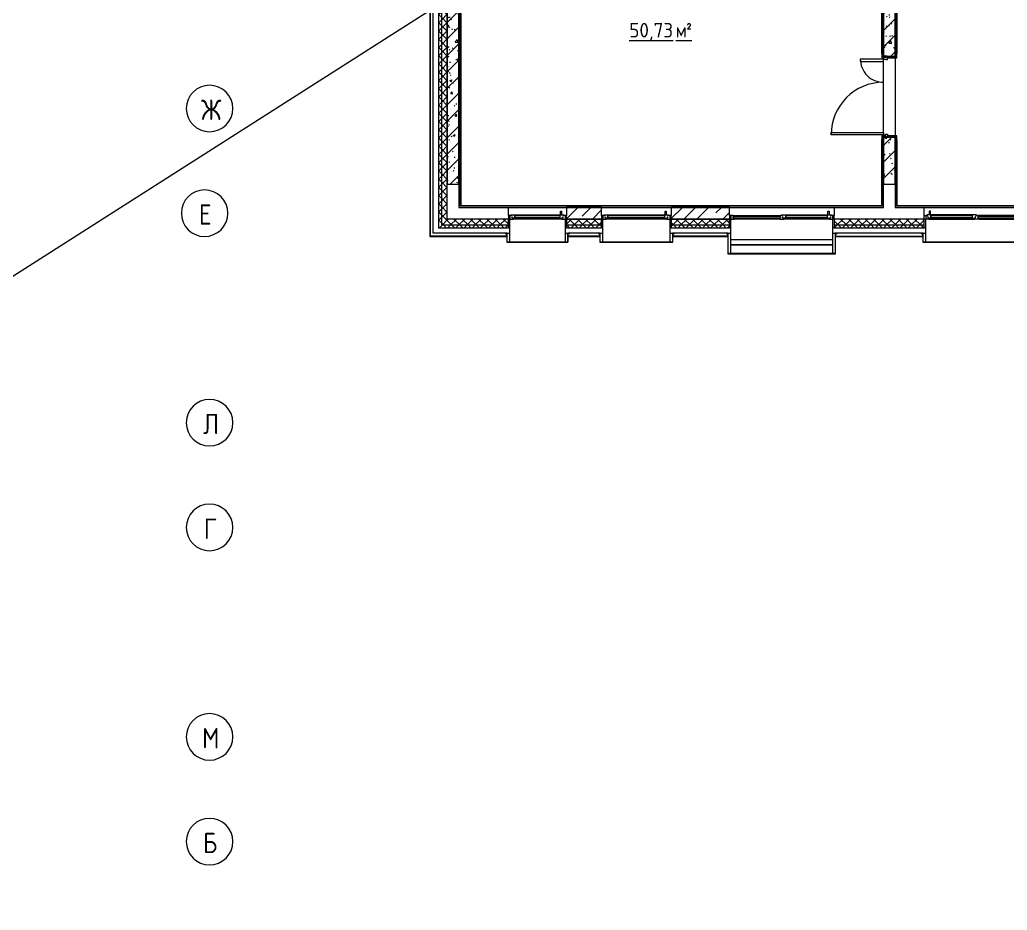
# Model space of a CAD drawing. Header units: millimetres. Extents: x -584918 to 2941280, y 3000189 to 4229862.
# Drawn here: x -477207 to -460229, y 3845430 to 3860735 of the extents above; entities that cross this region are included whole.
import ezdxf

# ---------------------------------------------------------------- set-up
doc = ezdxf.new("R2010")
doc.units = ezdxf.units.MM
doc.linetypes.add('ASVP_Невидимые', pattern=[5, 3, -2])
for name, color, linetype, lineweight in [('_ Окна', 7, 'Continuous', 0), ('Двери', 7, 'Continuous', 0), ('Марки помещений', 7, 'Continuous', 0), ('Обобщенные модели', 7, 'Continuous', 0), ('Ограждение', 7, 'Continuous', 0), ('Окна', 7, 'Continuous', 0), ('Оси', 7, 'Continuous', 0), ('Перекрытие', 7, 'Continuous', 0), ('Стены внутренние', 7, 'Continuous', 0), ('Стены наружные', 7, 'Continuous', 0), ('Стены несущие', 7, 'Continuous', 0), ('Стены отделка', 7, 'Continuous', 0), ('Стены перегородки', 7, 'Continuous', 0), ('Стены штриховка', 7, 'Continuous', 0), ('экспертиза ДУ', 1, 'Continuous', 0)]:
    doc.layers.add(name, color=color, linetype=linetype, lineweight=lineweight)
doc.styles.add('GOST Common', font='', dxfattribs={"width": 0.9, "height": 700})
doc.styles.add('GOST Common_2', font='', dxfattribs={"height": 500})
doc.styles.add('GOST Common_3', font='', dxfattribs={"width": 0.9, "height": 500})
doc.styles.get('GOST Common').set_extended_font_data('GOST Common')
doc.styles.get('GOST Common_2').set_extended_font_data('GOST Common')
doc.styles.get('GOST Common_3').set_extended_font_data('GOST Common')
pattern_1 = [(45, (-445536.98, 3844560.27), (-141.4214, 141.4214), [])]
pattern_2 = [(50, (-445536.98, 3844560.27), (364.368, -31.8783), [38.1, -419.1]), (355, (-445536.98, 3844560.27), (-70.486, 382.1133), [30.48, -335.28]), (100.451, (-445506.6, 3844557.6), (293.885, 350.2334), [32.38, -356.18]), (46.184, (-445537, 3844661.87), (542.1585, -84.086), [57.15, -628.65]), (96.636, (-445491.8, 3844654.86), (474.805, 494.855), [48.57, -534.27]), (351.184, (-445537, 3844661.87), (474.81, 494.85), [45.72, -502.92]), (21, (-445486.18, 3844636.47), (303.2285, -204.5305), [38.1, -419.1]), (326, (-445486.18, 3844636.47), (123.604, 368.376), [30.48, -335.28]), (71.451, (-445460.9, 3844619.42), (426.834, 163.8427), [32.38, -356.18]), (37.5, (-445536.98, 3844560.27), (6.17665, 169.11015), [16.764, -314.452, 16.764, -323.596, -336.55]), (37.5, (-445536.98, 3844560.27), (6.17665, 169.11015), [-671.576, 16.764, -319.786]), (7.5, (-445536.98, 3844560.27), (133.6389, 200.3615), [16.764, -177.292, 16.764, -306.832, -128.27]), (7.5, (-445536.98, 3844560.27), (133.6389, 200.3615), [-517.652, 16.764, -111.506]), (327.5, (-445650.27, 3844560.27), (271.1818, -11.45836), [16.764, -110.236, 16.764, -379.476, -525.78]), (327.5, (-445650.27, 3844560.27), (271.1818, -11.45836), [-523.24, 16.764, -509.016]), (317.5, (-445701.07, 3844560.27), (296.2585, 50.8528), [16.764, -148.336, 16.764, -246.38, -373.38]), (317.5, (-445701.07, 3844560.27), (296.2585, 50.8528), [-428.244, 16.764, -356.616])]
pattern_3 = [(45, (-445536.98, 3844560.27), (-235.7317, 235.7317), []), (45, (-445379.83, 3844560.27), (-235.7317, 235.7317), [])]
pattern_4 = [(45, (-445536.98, 3844560.27), (-70.71068, 70.71068), []), (135, (-445536.98, 3844560.27), (-70.71068, -70.71068), [])]

# ---------------------------------------------------------------- blocks, each defined once
blk = doc.blocks.new('ASVP_ДверьДеревянная_2 полотна - Межкомнатная 1300х2000h_полотна_ Г Л _1220 в свету_-7769643-АР Этаж 02')
at = {"layer": 'Двери', "linetype": 'ASVP_Невидимые', "lineweight": 18}
for p, q in [((-680, -30), (-700, -30)), ((-700, -30), (-700, -100)), ((-700, -100), (-680, -100)), ((-680, -100), (-680, -30)), ((680, -100), (680, -30)), ((680, -30), (700, -30)), ((700, -100), (680, -100)), ((700, -30), (700, -100))]:
    blk.add_line(p, q, dxfattribs=at)
at = {"layer": 'Двери', "lineweight": 18}
for p, q in [((-680, -30), (-680, -100)), ((-640, -30), (-680, -30)), ((-680, -100), (-650, -100)), ((-650, -100), (-650, -60)), ((-650, -60), (-640, -60)), ((-610, -100), (-650, -100)), ((-650, -100), (-650, -500)), ((-640, -60), (-640, -30)), ((-610, -500), (-610, -100)), ((610, -1000), (610, -100)), ((610, -100), (650, -100)), ((640, -30), (680, -30)), ((640, -60), (640, -30)), ((650, -60), (640, -60)), ((650, -100), (650, -60)), ((650, -100), (650, -1000)), ((680, -100), (650, -100)), ((680, -30), (680, -100)), ((-650, -500), (-610, -500)), ((650, -1000), (610, -1000))]:
    blk.add_line(p, q, dxfattribs=at)
at = {"layer": 'Двери'}
for centre, radius, start, end in [((-650, -100), 400, 270, 0), ((650, -100), 900, 180, 270)]:
    blk.add_arc(centre, radius, start, end, dxfattribs=at)
blk = doc.blocks.new('ASVP_НАЛИЧНИК МДФ_Двери - Наличник дверной МДФ-7488637-АР Этаж 02')
at = {"layer": 'Обобщенные модели'}
for p, q in [((-740, 5), (-740, 0)), ((-740, 0), (-681, 0)), ((-675, 10), (-735, 10)), ((-681, 1), (-680, 1)), ((-681, 0), (-681, 1)), ((-680, 1), (-680, -150)), ((-670, -150), (-670, 5)), ((670, 5), (670, -150)), ((735, 10), (675, 10)), ((680, 1), (681, 1)), ((680, -150), (680, 1)), ((681, 1), (681, 0)), ((681, 0), (740, 0)), ((740, 0), (740, 5))]:
    blk.add_line(p, q, dxfattribs=at)
for centre, start, end in [((-735, 5), 90, 180), ((-675, 5), 360, 90), ((675, 5), 90, 180), ((735, 5), 0, 90)]:
    blk.add_arc(centre, 5, start, end, dxfattribs=at)
blk = doc.blocks.new('ASVP_НАЛИЧНИК МДФ_Двери - Наличник дверной МДФ-V12-АР Этаж 02')
at = {"layer": 'Обобщенные модели'}
for p, q in [((-740, 5), (-740, 0)), ((-740, 0), (-681, 0)), ((-675, 10), (-735, 10)), ((-681, 1), (-680, 1)), ((-681, 0), (-681, 1)), ((-680, 1), (-680, -20)), ((-670, -20), (-670, 5)), ((670, 5), (670, -20)), ((735, 10), (675, 10)), ((680, 1), (681, 1)), ((680, -20), (680, 1)), ((681, 1), (681, 0)), ((681, 0), (740, 0)), ((740, 0), (740, 5))]:
    blk.add_line(p, q, dxfattribs=at)
for centre, start, end in [((-735, 5), 90, 180), ((-675, 5), 360, 90), ((675, 5), 90, 180), ((735, 5), 0, 90)]:
    blk.add_arc(centre, 5, start, end, dxfattribs=at)
blk = doc.blocks.new('Окно_ПВХ_2Створки_1Фрамуга-верх - ОП_2100_h_х1750_2ст1фр-7979835-АР Этаж 02')
at = {"layer": '_ Окна'}
for p, q in [((-819, 100), (-900, 100)), ((-900, 100), (-900, 40)), ((-900, 40), (-837, 40)), ((-875, 40), (-875, 100)), ((-855, 26), (-855, 40)), ((-770, 26), (-855, 26)), ((-837, 54), (-837, 86)), ((-837, 86), (-819, 86)), ((-819, 86), (-819, 100)), ((-770, 86), (-819, 86)), ((-788, 72), (-788, 40)), ((-770, 72), (-788, 72)), ((-788, 72), (-69, 72)), ((-788, 40), (-770, 40)), ((-788, 40), (-69, 40)), ((-770, 86), (-770, 72)), ((-770, 40), (-770, 26)), ((-87, 86), (-87, 72)), ((-87, 86), (-38, 86)), ((-87, 72), (-69, 72)), ((-87, 40), (-87, 26)), ((-69, 40), (-87, 40)), ((-2, 26), (-87, 26)), ((-69, 72), (-69, 40)), ((38, 100), (-38, 100)), ((-38, 100), (-38, 86)), ((-38, 86), (-20, 86)), ((-20, 86), (-20, 54)), ((-20, 40), (20, 40)), ((-2, 40), (-2, 26)), ((20, 54), (20, 86)), ((20, 86), (38, 86)), ((20, 54), (837, 54)), ((20, 54), (38, 54)), ((38, 40), (20, 40)), ((38, 86), (38, 100)), ((38, 86), (819, 86)), ((38, 54), (38, 40)), ((819, 100), (819, 86)), ((900, 100), (819, 100)), ((819, 86), (837, 86)), ((819, 54), (819, 40)), ((837, 54), (819, 54)), ((837, 40), (819, 40)), ((837, 86), (837, 54)), ((837, 40), (900, 40)), ((875, 40), (875, 100)), ((900, 40), (900, 100))]:
    blk.add_line(p, q, dxfattribs=at)
at = {"layer": 'Окна'}
for p, q in [((-819, 100), (-38, 100)), ((-814, -34), (-814, 26)), ((-794, 26), (-794, -34)), ((-770, 86), (-87, 86)), ((-87, 26), (-770, 26)), ((38, 100), (819, 100)), ((819, 40), (38, 40)), ((-794, -34), (-814, -34))]:
    blk.add_line(p, q, dxfattribs=at)
blk = doc.blocks.new('Окно_ПВХ_2Створки_1Фрамуга-верх - ОП_2100_h_х1750_2ст1фр-V84-АР Этаж 02')
at = {"layer": '_ Окна'}
for p, q in [((-900, -40), (-837, -40)), ((-900, -100), (-900, -40)), ((-819, -100), (-900, -100)), ((-875, -40), (-875, -100)), ((-855, -26), (-855, -40)), ((-770, -26), (-855, -26)), ((-837, -54), (-837, -86)), ((-837, -86), (-819, -86)), ((-819, -86), (-819, -100)), ((-770, -86), (-819, -86)), ((-788, -40), (-770, -40)), ((-788, -72), (-788, -40)), ((-788, -40), (-69, -40)), ((-770, -72), (-788, -72)), ((-788, -72), (-69, -72)), ((-770, -40), (-770, -26)), ((-770, -86), (-770, -72)), ((-2, -26), (-87, -26)), ((-87, -40), (-87, -26)), ((-69, -40), (-87, -40)), ((-87, -72), (-69, -72)), ((-87, -86), (-87, -72)), ((-87, -86), (-38, -86)), ((-69, -72), (-69, -40)), ((-38, -86), (-20, -86)), ((-38, -100), (-38, -86)), ((38, -100), (-38, -100)), ((-20, -40), (20, -40)), ((-20, -86), (-20, -54)), ((-2, -40), (-2, -26)), ((38, -40), (20, -40)), ((20, -54), (20, -86)), ((20, -54), (837, -54)), ((20, -54), (38, -54)), ((20, -86), (38, -86)), ((38, -54), (38, -40)), ((38, -86), (38, -100)), ((38, -86), (819, -86)), ((837, -40), (819, -40)), ((819, -54), (819, -40)), ((837, -54), (819, -54)), ((819, -86), (837, -86)), ((819, -100), (819, -86)), ((900, -100), (819, -100)), ((837, -40), (900, -40)), ((837, -86), (837, -54)), ((875, -40), (875, -100)), ((900, -40), (900, -100))]:
    blk.add_line(p, q, dxfattribs=at)
at = {"layer": 'Окна'}
for p, q in [((-794, 34), (-814, 34)), ((-814, 34), (-814, -26)), ((-794, -26), (-794, 34)), ((-819, -100), (-38, -100)), ((-87, -26), (-770, -26)), ((-770, -86), (-87, -86)), ((819, -40), (38, -40)), ((38, -100), (819, -100))]:
    blk.add_line(p, q, dxfattribs=at)
blk = doc.blocks.new('Окно_ПВХ_1Створка_1Фрамуга-верх - ОП_2100_h_х950_1ст1фр-V85-АР Этаж 02')
at = {"layer": '_ Окна'}
for p, q in [((-419, 100), (-500, 100)), ((-500, 100), (-500, 40)), ((-500, 40), (-437, 40)), ((-475, 40), (-475, 100)), ((-455, 26), (-455, 40)), ((-370, 26), (-455, 26)), ((-437, 54), (-437, 86)), ((-437, 86), (-419, 86)), ((-419, 86), (-419, 100)), ((-370, 86), (-419, 86)), ((-388, 72), (-388, 40)), ((-370, 72), (-388, 72)), ((-388, 72), (388, 72)), ((-388, 40), (-370, 40)), ((-388, 40), (388, 40)), ((-370, 86), (-370, 72)), ((-370, 40), (-370, 26)), ((370, 86), (370, 72)), ((370, 86), (419, 86)), ((370, 72), (388, 72)), ((370, 40), (370, 26)), ((388, 40), (370, 40)), ((455, 26), (370, 26)), ((388, 72), (388, 40)), ((419, 100), (419, 86)), ((500, 100), (419, 100)), ((419, 86), (437, 86)), ((437, 86), (437, 54)), ((437, 40), (500, 40)), ((455, 40), (455, 26)), ((475, 40), (475, 100)), ((500, 40), (500, 100))]:
    blk.add_line(p, q, dxfattribs=at)
at = {"layer": 'Окна'}
for p, q in [((-419, 100), (419, 100)), ((-414, -34), (-414, 26)), ((-394, 26), (-394, -34)), ((-370, 86), (370, 86)), ((370, 26), (-370, 26)), ((-394, -34), (-414, -34))]:
    blk.add_line(p, q, dxfattribs=at)
blk = doc.blocks.new('Окно_ПВХ_1Створка_1Фрамуга-верх - ОП_2100_h_х1150_1ст1фр-V86-АР Этаж 02')
at = {"layer": '_ Окна'}
for p, q in [((-519, 100), (-600, 100)), ((-600, 100), (-600, 40)), ((-600, 40), (-537, 40)), ((-575, 40), (-575, 100)), ((-555, 26), (-555, 40)), ((-470, 26), (-555, 26)), ((-537, 54), (-537, 86)), ((-537, 86), (-519, 86)), ((-519, 86), (-519, 100)), ((-470, 86), (-519, 86)), ((-488, 72), (-488, 40)), ((-470, 72), (-488, 72)), ((-488, 72), (488, 72)), ((-488, 40), (-470, 40)), ((-488, 40), (488, 40)), ((-470, 86), (-470, 72)), ((-470, 40), (-470, 26)), ((470, 86), (470, 72)), ((470, 86), (519, 86)), ((470, 72), (488, 72)), ((470, 40), (470, 26)), ((488, 40), (470, 40)), ((555, 26), (470, 26)), ((488, 72), (488, 40)), ((519, 100), (519, 86)), ((600, 100), (519, 100)), ((519, 86), (537, 86)), ((537, 86), (537, 54)), ((537, 40), (600, 40)), ((555, 40), (555, 26)), ((575, 40), (575, 100)), ((600, 40), (600, 100))]:
    blk.add_line(p, q, dxfattribs=at)
at = {"layer": 'Окна'}
for p, q in [((-519, 100), (519, 100)), ((-514, -34), (-514, 26)), ((-494, 26), (-494, -34)), ((-470, 86), (470, 86)), ((470, 26), (-470, 26)), ((-494, -34), (-514, -34))]:
    blk.add_line(p, q, dxfattribs=at)
blk = doc.blocks.new('Откос с зашивкой _верх_низ_ - Откос-7920943-АР Этаж 02')
at = {"layer": 'Обобщенные модели'}
for p, q in [((-880, 300), (-880, -100)), ((-875, -100), (-875, 300)), ((875, 300), (875, -100)), ((880, -100), (880, 300)), ((-920, 55), (-955, 55)), ((-955, 55), (-955, 50)), ((-955, 50), (-925, 50)), ((-925, 50), (-925, -100)), ((-920, -95), (-920, 55)), ((-920, 55), (-880, 55)), ((880, 55), (920, 55)), ((955, 55), (920, 55)), ((920, 55), (920, -95)), ((925, -100), (925, 50)), ((925, 50), (955, 50)), ((955, 50), (955, 55)), ((-925, -100), (-875, -100)), ((-875, -95), (-920, -95)), ((-880, -100), (-875, -100)), ((-875, -100), (-875, -95)), ((-875, -100), (875, -100)), ((875, -100), (-875, -100)), ((920, -95), (875, -95)), ((875, -95), (875, -100)), ((875, -100), (880, -100)), ((875, -100), (925, -100))]:
    blk.add_line(p, q, dxfattribs=at)
blk = doc.blocks.new('Откос с зашивкой _верх_низ_ - Откос-7944822-АР Этаж 02')
at = {"layer": 'Обобщенные модели'}
for p, q in [((-880, 300), (-880, -300)), ((-875, -300), (-875, 300)), ((875, 300), (875, -300)), ((880, -300), (880, 300)), ((-920, 55), (-955, 55)), ((-955, 55), (-955, 50)), ((-955, 50), (-925, 50)), ((-925, 50), (-925, -300)), ((-920, -295), (-920, 55)), ((-920, 55), (-880, 55)), ((880, 55), (920, 55)), ((955, 55), (920, 55)), ((920, 55), (920, -295)), ((925, -300), (925, 50)), ((925, 50), (955, 50)), ((955, 50), (955, 55)), ((-875, -50), (875, -50)), ((-925, -300), (-875, -300)), ((-875, -295), (-920, -295)), ((-880, -300), (-875, -300)), ((-875, -300), (-875, -295)), ((875, -295), (-875, -295)), ((-875, -300), (875, -300)), ((875, -300), (-875, -300)), ((920, -295), (875, -295)), ((875, -295), (875, -300)), ((875, -300), (880, -300)), ((875, -300), (925, -300))]:
    blk.add_line(p, q, dxfattribs=at)
blk = doc.blocks.new('Откос с зашивкой _верх_низ_ - Откос-V88-АР Этаж 02')
at = {"layer": 'Обобщенные модели'}
for p, q in [((-480, 300), (-480, -100)), ((-475, -100), (-475, 300)), ((475, 300), (475, -100)), ((480, -100), (480, 300)), ((-520, 55), (-555, 55)), ((-555, 55), (-555, 50)), ((-555, 50), (-525, 50)), ((-525, 50), (-525, -100)), ((-520, -95), (-520, 55)), ((-520, 55), (-480, 55)), ((480, 55), (520, 55)), ((555, 55), (520, 55)), ((520, 55), (520, -95)), ((525, -100), (525, 50)), ((525, 50), (555, 50)), ((555, 50), (555, 55)), ((-525, -100), (-475, -100)), ((-475, -95), (-520, -95)), ((-480, -100), (-475, -100)), ((-475, -100), (-475, -95)), ((-475, -100), (475, -100)), ((475, -100), (-475, -100)), ((520, -95), (475, -95)), ((475, -95), (475, -100)), ((475, -100), (480, -100)), ((475, -100), (525, -100))]:
    blk.add_line(p, q, dxfattribs=at)
blk = doc.blocks.new('Откос с зашивкой _верх_низ_ - Откос-7944814-АР Этаж 02')
at = {"layer": 'Обобщенные модели'}
for p, q in [((-580, 300), (-580, -100)), ((-575, -100), (-575, 300)), ((575, 300), (575, -100)), ((580, -100), (580, 300)), ((-620, 55), (-655, 55)), ((-655, 55), (-655, 50)), ((-655, 50), (-625, 50)), ((-625, 50), (-625, -100)), ((-620, -95), (-620, 55)), ((-620, 55), (-580, 55)), ((580, 55), (620, 55)), ((655, 55), (620, 55)), ((620, 55), (620, -95)), ((625, -100), (625, 50)), ((625, 50), (655, 50)), ((655, 50), (655, 55)), ((-625, -100), (-575, -100)), ((-575, -95), (-620, -95)), ((-580, -100), (-575, -100)), ((-575, -100), (-575, -95)), ((-575, -100), (575, -100)), ((575, -100), (-575, -100)), ((620, -95), (575, -95)), ((575, -95), (575, -100)), ((575, -100), (580, -100)), ((575, -100), (625, -100))]:
    blk.add_line(p, q, dxfattribs=at)
blk = doc.blocks.new('Ограждение 25 - Ограждение 1-7952486-АР Этаж 02')
at = {"layer": 'Ограждение'}
for p, q in [((-19444, 12309), (-17694, 12309)), ((-17694, 12299), (-19444, 12299))]:
    blk.add_line(p, q, dxfattribs=at)
blk = doc.blocks.new('Ось сетки - Круг_Ø8 мм-6577-АР Этаж 02')
at = {"layer": 'Оси'}
for start, end in [(360, 180), (180, 360)]:
    blk.add_arc((0, 0), 4, start, end, dxfattribs=at)

msp = doc.modelspace()

# ---------------------------------------------------------------- hatches: boundary and pattern name
at = {"layer": 'Стены внутренние'}
h = msp.add_hatch(dxfattribs=at)
h.set_pattern_fill('FP_1', color=256, style=0, pattern_type=2)
h.set_pattern_definition(pattern_1)
h.paths.add_polyline_path([(-462156.082, 3857909.598), (-462156.082, 3858709.598), (-462356.082, 3858709.598), (-462356.082, 3857909.598)])
h.paths.add_polyline_path([(-462156.082, 3860109.598), (-462156.082, 3864059.598), (-462356.082, 3864059.598), (-462356.082, 3860109.598), (-462286.082, 3860109.598)])
h = msp.add_hatch(dxfattribs=at)
h.set_pattern_fill('FP_2', color=256, style=0, pattern_type=2)
h.set_pattern_definition(pattern_2)
h.paths.add_polyline_path([(-462156.082, 3857909.598), (-462156.082, 3858709.598), (-462356.082, 3858709.598), (-462356.082, 3857909.598)])
h.paths.add_polyline_path([(-462156.082, 3860109.598), (-462156.082, 3864059.598), (-462356.082, 3864059.598), (-462356.082, 3860109.598), (-462286.082, 3860109.598)])
h = msp.add_hatch(dxfattribs=at)
h.set_pattern_fill('FP_8', color=256, style=0, pattern_type=2)
h.set_pattern_definition([(45, (-445536.98, 3844560.27), (-224.5064, 224.5064), []), (45, (-445312.48, 3844560.27), (-224.5064, 224.5064), [396.875, -79.375, 3.353, -76.022])])
h.paths.add_polyline_path([(-465036.658, 3857309.598), (-465006.082, 3857309.598), (-465006.082, 3857509.598), (-466006.082, 3857509.598), (-466006.082, 3857309.598), (-466002.533, 3857309.598)])
h.paths.add_polyline_path([(-467206.082, 3857309.598), (-467206.082, 3857509.598), (-467806.082, 3857509.598), (-467806.082, 3857309.598), (-467451.346, 3857309.598)])
at = {"layer": 'Стены наружные'}
h = msp.add_hatch(dxfattribs=at)
h.set_pattern_fill('FP_36', color=256, style=0, pattern_type=2)
h.set_pattern_definition(pattern_4)
h.paths.add_polyline_path([(-469856.082, 3857209.598), (-469856.082, 3870459.598), (-469956.082, 3870459.598), (-469956.082, 3857209.598), (-469866.034, 3857209.598)])
h.paths.add_polyline_path([(-469956.082, 3871659.598), (-469856.082, 3871659.598), (-469856.145, 3872859.598), (-469956.082, 3872859.598), (-469956.082, 3872686.993)])
h.paths.add_polyline_path([(-469856.145, 3874059.598), (-469856.082, 3874059.598), (-469856.145, 3875259.598), (-469956.082, 3875259.598), (-469956.082, 3874059.598), (-469866.034, 3874059.598)])
h.paths.add_polyline_path([(-469866.034, 3876459.598), (-469856.082, 3876459.598), (-469856.082, 3877246.53), (-469956.082, 3876998.381), (-469956.082, 3876459.598)])
h = msp.add_hatch(dxfattribs=at)
h.set_pattern_fill('FP_36', color=256, style=0, pattern_type=2)
h.set_pattern_definition(pattern_4)
h.paths.add_polyline_path([(-470006.082, 3857159.598), (-469956.082, 3857159.598), (-469956.082, 3870459.598), (-470006.082, 3870459.598), (-470006.082, 3858231.063)])
h.paths.add_polyline_path([(-469956.082, 3871659.598), (-469956.082, 3872859.598), (-470006.082, 3872859.598), (-470006.082, 3871659.598)])
h.paths.add_polyline_path([(-470006.082, 3874059.598), (-469956.082, 3874059.598), (-469956.082, 3875259.598), (-470006.082, 3875259.598)])
h.paths.add_polyline_path([(-470006.082, 3876459.598), (-469956.082, 3876459.598), (-469956.082, 3877132.151), (-470006.082, 3877008.077), (-470006.082, 3876484.598)])
h = msp.add_hatch(dxfattribs=at)
h.set_pattern_fill('FP_17', color=256, style=0, pattern_type=2)
h.set_pattern_definition(pattern_3)
h.paths.add_polyline_path([(-470156.082, 3857009.598), (-470148.082, 3857009.598), (-470148.082, 3870434.598), (-470156.082, 3870434.598), (-470156.082, 3857067.598)])
h = msp.add_hatch(dxfattribs=at)
h.set_pattern_fill('FP_1', color=256, style=0, pattern_type=2)
h.set_pattern_definition(pattern_1)
h.paths.add_polyline_path([(-469656.082, 3857909.598), (-469656.082, 3864159.598), (-469856.082, 3864159.598), (-469856.082, 3857909.598)])
h = msp.add_hatch(dxfattribs=at)
h.set_pattern_fill('FP_2', color=256, style=0, pattern_type=2)
h.set_pattern_definition(pattern_2)
h.paths.add_polyline_path([(-469656.082, 3857909.598), (-469656.082, 3864159.598), (-469856.082, 3864159.598), (-469856.082, 3857909.598)])
h = msp.add_hatch(dxfattribs=at)
h.set_pattern_fill('FP_36', color=256, style=0, pattern_type=2)
h.set_pattern_definition(pattern_4)
h.paths.add_polyline_path([(-456756.082, 3857159.598), (-456606.082, 3857159.598), (-456606.082, 3857209.598), (-457456.082, 3857209.598), (-457456.082, 3857159.598), (-457309.656, 3857159.598)])
h.paths.add_polyline_path([(-458681.082, 3857159.598), (-458656.082, 3857159.598), (-458656.082, 3857209.598), (-459856.082, 3857209.598), (-459856.082, 3857159.598), (-459241.406, 3857159.598)])
h.paths.add_polyline_path([(-461676.082, 3857159.598), (-461656.082, 3857159.598), (-461656.082, 3857209.598), (-463206.082, 3857209.598), (-463206.082, 3857159.598), (-462139.032, 3857159.598)])
h.paths.add_polyline_path([(-465006.082, 3857159.598), (-465006.082, 3857209.598), (-466006.082, 3857209.598), (-466006.082, 3857159.598), (-465036.658, 3857159.598)])
h.paths.add_polyline_path([(-467206.082, 3857159.598), (-467206.082, 3857209.598), (-467806.082, 3857209.598), (-467806.082, 3857159.598), (-467451.346, 3857159.598)])
h.paths.add_polyline_path([(-468831.082, 3857159.598), (-468806.082, 3857159.598), (-468806.082, 3857209.598), (-469956.082, 3857209.598), (-469955.894, 3857159.598), (-468900.159, 3857159.598)])
h = msp.add_hatch(dxfattribs=at)
h.set_pattern_fill('FP_36', color=256, style=0, pattern_type=2)
h.set_pattern_definition(pattern_4)
h.paths.add_polyline_path([(-457436.082, 3857209.598), (-456556.082, 3857209.598), (-456556.082, 3857309.598), (-457456.082, 3857309.598), (-457456.082, 3857209.598)])
h.paths.add_polyline_path([(-459241.406, 3857209.598), (-458656.082, 3857209.598), (-458656.082, 3857309.598), (-459856.082, 3857309.598), (-459856.082, 3857209.598), (-459836.082, 3857209.598)])
h.paths.add_polyline_path([(-462356.082, 3857209.598), (-461656.082, 3857209.598), (-461656.082, 3857309.598), (-463206.082, 3857309.598), (-463206.082, 3857209.598), (-463104.907, 3857209.598)])
h.paths.add_polyline_path([(-465036.658, 3857209.598), (-465006.082, 3857209.598), (-465006.082, 3857309.598), (-466006.082, 3857309.598), (-466006.082, 3857209.598), (-466002.533, 3857209.598)])
h.paths.add_polyline_path([(-467806.082, 3857209.598), (-467206.082, 3857209.598), (-467206.082, 3857309.598), (-467806.082, 3857309.598)])
h.paths.add_polyline_path([(-469856.082, 3857209.598), (-468806.082, 3857209.598), (-468806.082, 3857309.598), (-469856.082, 3857309.598)])
h = msp.add_hatch(dxfattribs=at)
h.set_pattern_fill('FP_17', color=256, style=0, pattern_type=2)
h.set_pattern_definition(pattern_3)
h.paths.add_polyline_path([(-468831.082, 3857009.598), (-468831.082, 3857017.598), (-470148.082, 3857017.598), (-470148.082, 3857009.598), (-468900.159, 3857009.598)])
h = msp.add_hatch(dxfattribs=at)
h.set_pattern_fill('FP_17', color=256, style=0, pattern_type=2)
h.set_pattern_definition(pattern_3)
h.paths.add_polyline_path([(-467781.082, 3857009.598), (-467231.082, 3857009.598), (-467231.082, 3857017.598), (-467781.082, 3857017.598)])
h = msp.add_hatch(dxfattribs=at)
h.set_pattern_fill('FP_17', color=256, style=0, pattern_type=2)
h.set_pattern_definition(pattern_3)
h.paths.add_polyline_path([(-465031.082, 3857009.598), (-465031.082, 3857017.598), (-465981.082, 3857017.598), (-465981.082, 3857009.598), (-465036.658, 3857009.598)])
h = msp.add_hatch(dxfattribs=at)
h.set_pattern_fill('FP_17', color=256, style=0, pattern_type=2)
h.set_pattern_definition(pattern_3)
h.paths.add_polyline_path([(-462356.082, 3857009.598), (-461681.082, 3857009.598), (-461681.082, 3857017.598), (-463181.082, 3857017.598), (-463181.082, 3857009.598), (-463104.907, 3857009.598)])

# ---------------------------------------------------------------- linework, layer by layer
at = {"layer": 'Перекрытие'}
for p, q in [((-462156.082, 3860109.598), (-462156.082, 3860089.598)), ((-462156.082, 3860079.598), (-462156.082, 3858739.598)), ((-462356.082, 3858799.598), (-462356.082, 3860019.598)), ((-462156.082, 3858729.598), (-462156.082, 3858709.598))]:
    msp.add_line(p, q, dxfattribs=at)
at = {"layer": 'Стены внутренние'}
for p, q in [((-462126.082, 3864739.598), (-462126.082, 3860149.598)), ((-469626.082, 3864509.598), (-469626.082, 3857539.598)), ((-462386.082, 3860149.598), (-462386.082, 3864479.598)), ((-462386.082, 3860149.598), (-462381.082, 3860149.598)), ((-462126.082, 3860149.598), (-462131.082, 3860149.598)), ((-462386.082, 3857539.598), (-462386.082, 3858669.598)), ((-462386.082, 3858669.598), (-462381.082, 3858669.598)), ((-462126.082, 3858669.598), (-462131.082, 3858669.598)), ((-462126.082, 3858669.598), (-462126.082, 3857539.598)), ((-469626.082, 3857539.598), (-462386.082, 3857539.598)), ((-462126.082, 3857539.598), (-456486.082, 3857539.598)), ((-468806.082, 3857369.598), (-468806.082, 3857509.598)), ((-463206.082, 3857509.598), (-463206.082, 3857369.598)), ((-461656.082, 3857369.598), (-461656.082, 3857509.598))]:
    msp.add_line(p, q, dxfattribs=at)
at = {"layer": 'Стены наружные'}
for p, q in [((-468831.082, 3857067.598), (-468786.082, 3857067.598)), ((-468786.082, 3857159.598), (-468806.082, 3857159.598)), ((-467806.082, 3857159.598), (-467826.082, 3857159.598)), ((-467826.082, 3857067.598), (-467781.082, 3857067.598)), ((-467231.082, 3857067.598), (-467186.082, 3857067.598)), ((-467186.082, 3857159.598), (-467206.082, 3857159.598)), ((-466006.082, 3857159.598), (-466026.082, 3857159.598)), ((-466026.082, 3857067.598), (-465981.082, 3857067.598)), ((-464986.082, 3857159.598), (-465006.082, 3857159.598)), ((-463206.082, 3857159.598), (-463226.082, 3857159.598)), ((-461681.082, 3857067.598), (-461636.082, 3857067.598)), ((-461636.082, 3857159.598), (-461656.082, 3857159.598))]:
    msp.add_line(p, q, dxfattribs=at)
at = {"layer": 'Стены несущие'}
for p, q in [((-469856.082, 3864159.598), (-469856.082, 3857909.598)), ((-469656.082, 3857909.598), (-469656.082, 3864159.598)), ((-462356.082, 3864059.598), (-462356.082, 3860109.598)), ((-462156.082, 3860109.598), (-462156.082, 3864059.598)), ((-462286.082, 3860109.598), (-462156.082, 3860109.598)), ((-462356.082, 3858709.598), (-462356.082, 3857909.598)), ((-462156.082, 3858709.598), (-462286.082, 3858709.598)), ((-462156.082, 3857909.598), (-462156.082, 3858709.598)), ((-469856.082, 3857909.598), (-469656.082, 3857909.598)), ((-462356.082, 3857909.598), (-462156.082, 3857909.598)), ((-467206.082, 3857509.598), (-467806.082, 3857509.598)), ((-467806.082, 3857509.598), (-467806.082, 3857369.598)), ((-467206.082, 3857369.598), (-467206.082, 3857509.598)), ((-465006.082, 3857509.598), (-466006.082, 3857509.598)), ((-466006.082, 3857509.598), (-466006.082, 3857369.598)), ((-465006.082, 3857369.598), (-465006.082, 3857509.598)), ((-467806.082, 3857309.598), (-467206.082, 3857309.598)), ((-467206.082, 3857309.598), (-467806.082, 3857309.598)), ((-466006.082, 3857309.598), (-465006.082, 3857309.598)), ((-465006.082, 3857309.598), (-466006.082, 3857309.598))]:
    msp.add_line(p, q, dxfattribs=at)
at = {"layer": 'Стены отделка'}
for p, q in [((-470156.082, 3870434.598), (-470156.082, 3857009.598)), ((-470098.082, 3857067.598), (-470098.082, 3870434.598)), ((-462136.082, 3860109.598), (-462136.082, 3864729.598)), ((-469656.082, 3864509.598), (-469656.082, 3857509.598)), ((-469636.082, 3857529.598), (-469636.082, 3864509.598)), ((-462376.082, 3864489.598), (-462376.082, 3860109.598)), ((-462376.082, 3860109.598), (-462356.082, 3860109.598)), ((-462156.082, 3860109.598), (-462136.082, 3860109.598)), ((-462356.082, 3858709.598), (-462376.082, 3858709.598)), ((-462376.082, 3858709.598), (-462376.082, 3857529.598)), ((-462136.082, 3858709.598), (-462156.082, 3858709.598)), ((-462136.082, 3857529.598), (-462136.082, 3858709.598)), ((-462356.082, 3857509.598), (-462356.082, 3857909.598)), ((-462156.082, 3857909.598), (-462156.082, 3857509.598)), ((-462376.082, 3857529.598), (-469636.082, 3857529.598)), ((-456476.082, 3857529.598), (-462136.082, 3857529.598)), ((-469656.082, 3857509.598), (-462356.082, 3857509.598)), ((-462156.082, 3857509.598), (-456456.082, 3857509.598)), ((-468831.082, 3857067.598), (-470098.082, 3857067.598)), ((-468831.082, 3857009.598), (-468831.082, 3857067.598)), ((-467231.082, 3857067.598), (-467781.082, 3857067.598)), ((-467781.082, 3857067.598), (-467781.082, 3857009.598)), ((-467231.082, 3857009.598), (-467231.082, 3857067.598)), ((-465031.082, 3857067.598), (-465981.082, 3857067.598)), ((-465981.082, 3857067.598), (-465981.082, 3857009.598)), ((-465031.082, 3857009.598), (-465031.082, 3857067.598)), ((-461681.082, 3857067.598), (-463181.082, 3857067.598)), ((-463181.082, 3857067.598), (-463181.082, 3857009.598)), ((-461681.082, 3857009.598), (-461681.082, 3857067.598)), ((-470156.082, 3857009.598), (-468831.082, 3857009.598)), ((-467781.082, 3857009.598), (-467231.082, 3857009.598)), ((-465981.082, 3857009.598), (-465031.082, 3857009.598)), ((-463181.082, 3857009.598), (-461681.082, 3857009.598))]:
    msp.add_line(p, q, dxfattribs=at)
at = {"layer": 'Стены перегородки'}
for p, q in [((-470006.082, 3870459.598), (-470006.082, 3857159.598)), ((-469856.082, 3857309.598), (-469856.082, 3870459.598)), ((-468806.082, 3857309.598), (-469856.082, 3857309.598)), ((-468806.082, 3857159.598), (-468806.082, 3857309.598)), ((-467806.082, 3857309.598), (-467806.082, 3857159.598)), ((-467206.082, 3857159.598), (-467206.082, 3857309.598)), ((-466006.082, 3857309.598), (-466006.082, 3857159.598)), ((-465006.082, 3857159.598), (-465006.082, 3857309.598)), ((-461656.082, 3857309.598), (-463206.082, 3857309.598)), ((-463206.082, 3857309.598), (-463206.082, 3857159.598)), ((-461656.082, 3857159.598), (-461656.082, 3857309.598)), ((-470006.082, 3857159.598), (-468806.082, 3857159.598)), ((-467806.082, 3857159.598), (-467206.082, 3857159.598)), ((-466006.082, 3857159.598), (-465006.082, 3857159.598)), ((-463206.082, 3857159.598), (-461656.082, 3857159.598))]:
    msp.add_line(p, q, dxfattribs=at)
at = {"layer": 'Стены штриховка'}
for p, q in [((-470148.082, 3870434.598), (-470148.082, 3857017.598)), ((-469956.082, 3870459.598), (-469956.082, 3857209.598)), ((-469956.082, 3857209.598), (-468806.082, 3857209.598)), ((-467806.082, 3857209.598), (-467206.082, 3857209.598)), ((-466006.082, 3857209.598), (-465006.082, 3857209.598)), ((-463206.082, 3857209.598), (-461656.082, 3857209.598)), ((-468831.082, 3857017.598), (-470148.082, 3857017.598)), ((-467231.082, 3857017.598), (-467781.082, 3857017.598)), ((-465031.082, 3857017.598), (-465981.082, 3857017.598)), ((-463181.082, 3857017.598), (-461681.082, 3857017.598))]:
    msp.add_line(p, q, dxfattribs=at)
at = {"layer": 'экспертиза ДУ'}
msp.add_lwpolyline([(-531200.006, 3821992.029), (-449872.615, 3873826.916)], dxfattribs=at)

# ---------------------------------------------------------------- block references
at = {"layer": 'Двери', "rotation": 270.0000000000001}
msp.add_blockref('ASVP_ДверьДеревянная_2 полотна - Межкомнатная 1300х2000h_полотна_ Г Л _1220 в свету_-7769643-АР Этаж 02', (-462256.082, 3859409.598), dxfattribs=at)
at = {"layer": 'Обобщенные модели'}
for name, p, rotation in [('ASVP_НАЛИЧНИК МДФ_Двери - Наличник дверной МДФ-V12-АР Этаж 02', (-462376.082, 3859409.598), 90.00000000000027), ('ASVP_НАЛИЧНИК МДФ_Двери - Наличник дверной МДФ-7488637-АР Этаж 02', (-462136.082, 3859409.598), 270.0000000000001)]:
    msp.add_blockref(name, p, dxfattribs=dict(at, rotation=rotation))
for name, p in [('Откос с зашивкой _верх_низ_ - Откос-V88-АР Этаж 02', (-468306.082, 3857009.598)), ('Откос с зашивкой _верх_низ_ - Откос-7944814-АР Этаж 02', (-466606.082, 3857009.598)), ('Откос с зашивкой _верх_низ_ - Откос-7944822-АР Этаж 02', (-464106.082, 3857009.598)), ('Откос с зашивкой _верх_низ_ - Откос-7920943-АР Этаж 02', (-460756.082, 3857009.598))]:
    msp.add_blockref(name, p, dxfattribs=at)
at = {"layer": 'Ограждение'}
msp.add_blockref('Ограждение 25 - Ограждение 1-7952486-АР Этаж 02', (-445536.981, 3844560.265), dxfattribs=at)
at = {"layer": 'Окна', "rotation": 180}
for name, p in [('Окно_ПВХ_1Створка_1Фрамуга-верх - ОП_2100_h_х950_1ст1фр-V85-АР Этаж 02', (-468306.082, 3857409.598)), ('Окно_ПВХ_1Створка_1Фрамуга-верх - ОП_2100_h_х1150_1ст1фр-V86-АР Этаж 02', (-466606.082, 3857409.598)), ('Окно_ПВХ_2Створки_1Фрамуга-верх - ОП_2100_h_х1750_2ст1фр-7979835-АР Этаж 02', (-464106.082, 3857409.598))]:
    msp.add_blockref(name, p, dxfattribs=at)
at = {"layer": 'Окна'}
msp.add_blockref('Окно_ПВХ_2Створки_1Фрамуга-верх - ОП_2100_h_х1750_2ст1фр-V84-АР Этаж 02', (-460756.082, 3857409.598), dxfattribs=at)
at = {"layer": 'Оси', "xscale": 99.99999999999993, "yscale": 99.99999999999993, "zscale": 99.99999999999993, "rotation": 269.9999999999994}
for p in [(-473942.973, 3859209.598), (-474028.662, 3857409.598), (-473942.973, 3853809.598), (-473942.973, 3852009.598), (-473942.973, 3848409.598), (-473942.973, 3846609.598)]:
    msp.add_blockref('Ось сетки - Круг_Ø8 мм-6577-АР Этаж 02', p, dxfattribs=at)

# ---------------------------------------------------------------- texts
at = {"layer": 'Марки помещений', "char_height": 250, "attachment_point": 1}
for s, insert, width, style in [('\\L50,73 ', (-466726.634, 3860680.757), 966.83512, 'GOST Common_2'), ('\\L\\fGOST Common|b0|i0|c204|p34|;\\W.9;\\Lм', (-465928.915, 3860680.757), 216.45562, 'GOST Common_2'), ('\\L\\fGOST Common|b0|i0|c238|p34|;\\W.9;\\L²', (-465750.321, 3860680.757), 165.94931, 'GOST Common_3')]:
    msp.add_mtext(s, dxfattribs=dict(at, insert=insert, width=width, style=style))
at = {"layer": 'Оси', "char_height": 350, "attachment_point": 1, "style": 'GOST Common'}
for s, insert, width in [('\\fGOST Common|b0|i0|c204|p34|;\\W.9;Ж', (-474089.146, 3859362.185), 389.62012), ('\\fGOST Common|b0|i0|c204|p34|;\\W.9;Е', (-474127.135, 3857562.185), 274.17712), ('\\fGOST Common|b0|i0|c204|p34|;\\W.9;Л', (-474053.596, 3853962.185), 303.03787), ('\\fGOST Common|b0|i0|c204|p34|;\\W.9;Г', (-474041.446, 3852162.185), 274.17712), ('\\fGOST Common|b0|i0|c204|p34|;\\W.9;М', (-474071.146, 3848562.185), 346.329), ('\\fGOST Common|b0|i0|c204|p34|;\\W.9;Б', (-474056.296, 3846762.185), 310.25306)]:
    msp.add_mtext(s, dxfattribs=dict(at, insert=insert, width=width))

doc.saveas('drawing.dxf')
